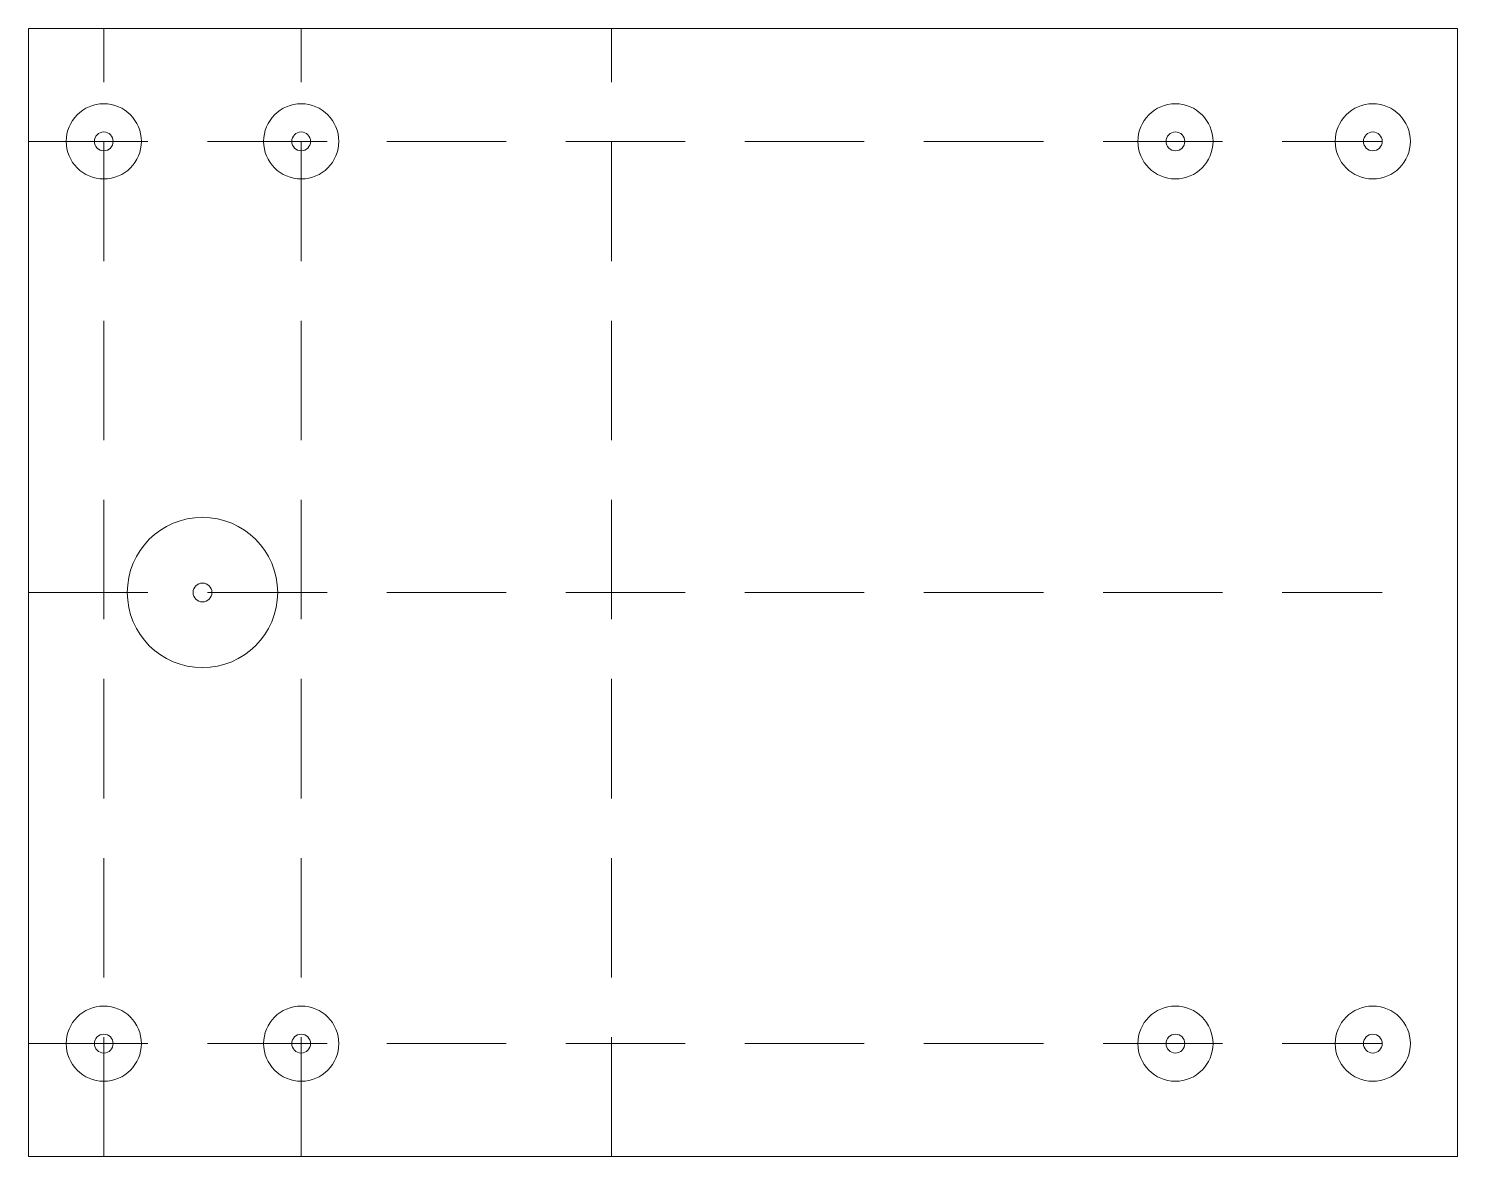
# Model space of a CAD drawing. Header units: millimetres. Extents: x 0 to 76, y 0 to 60.
import ezdxf

# ---------------------------------------------------------------- set-up
doc = ezdxf.new("R2010")
doc.units = ezdxf.units.MM
doc.linetypes.add('DASHED2', pattern=[9.525, 6.35, -3.175])
for name, color, linetype, lineweight in [('Drill', 5, 'CONTINUOUS', 13), ('Guidelines', 3, 'DASHED2', 0), ('Outline', 7, 'CONTINUOUS', 13), ('Punch', 6, 'CONTINUOUS', 13)]:
    doc.layers.add(name, color=color, linetype=linetype, lineweight=lineweight)

msp = doc.modelspace()

# ---------------------------------------------------------------- linework, layer by layer
at = {"layer": 'Drill'}
for centre, radius in [((4, 54), 2), ((14.5, 54), 2), ((61, 54), 2), ((71.5, 54), 2), ((9.25, 30), 4), ((4, 6), 2), ((14.5, 6), 2), ((61, 6), 2), ((71.5, 6), 2)]:
    msp.add_circle(centre, radius, dxfattribs=at)
at = {"layer": 'Guidelines'}
for p, q in [((0, 60), (72, 60)), ((0, 0), (0, 60)), ((4, 0), (4, 60)), ((14.5, 0), (14.5, 60)), ((31, 0), (31, 60)), ((0, 54), (72, 54)), ((0, 30), (72, 30)), ((0, 6), (72, 6)), ((0, 0), (72, 0))]:
    msp.add_line(p, q, dxfattribs=at)
at = {"layer": 'Outline'}
for p, q in [((0, 0), (0, 60)), ((76, 60), (0, 60)), ((76, 0), (76, 60)), ((0, 0), (76, 0))]:
    msp.add_line(p, q, dxfattribs=at)
at = {"layer": 'Punch'}
for centre in [(4, 54), (14.5, 54), (61, 54), (71.5, 54), (9.25, 30), (4, 6), (14.5, 6), (61, 6), (71.5, 6)]:
    msp.add_circle(centre, 0.5, dxfattribs=at)

doc.saveas('drawing.dxf')
